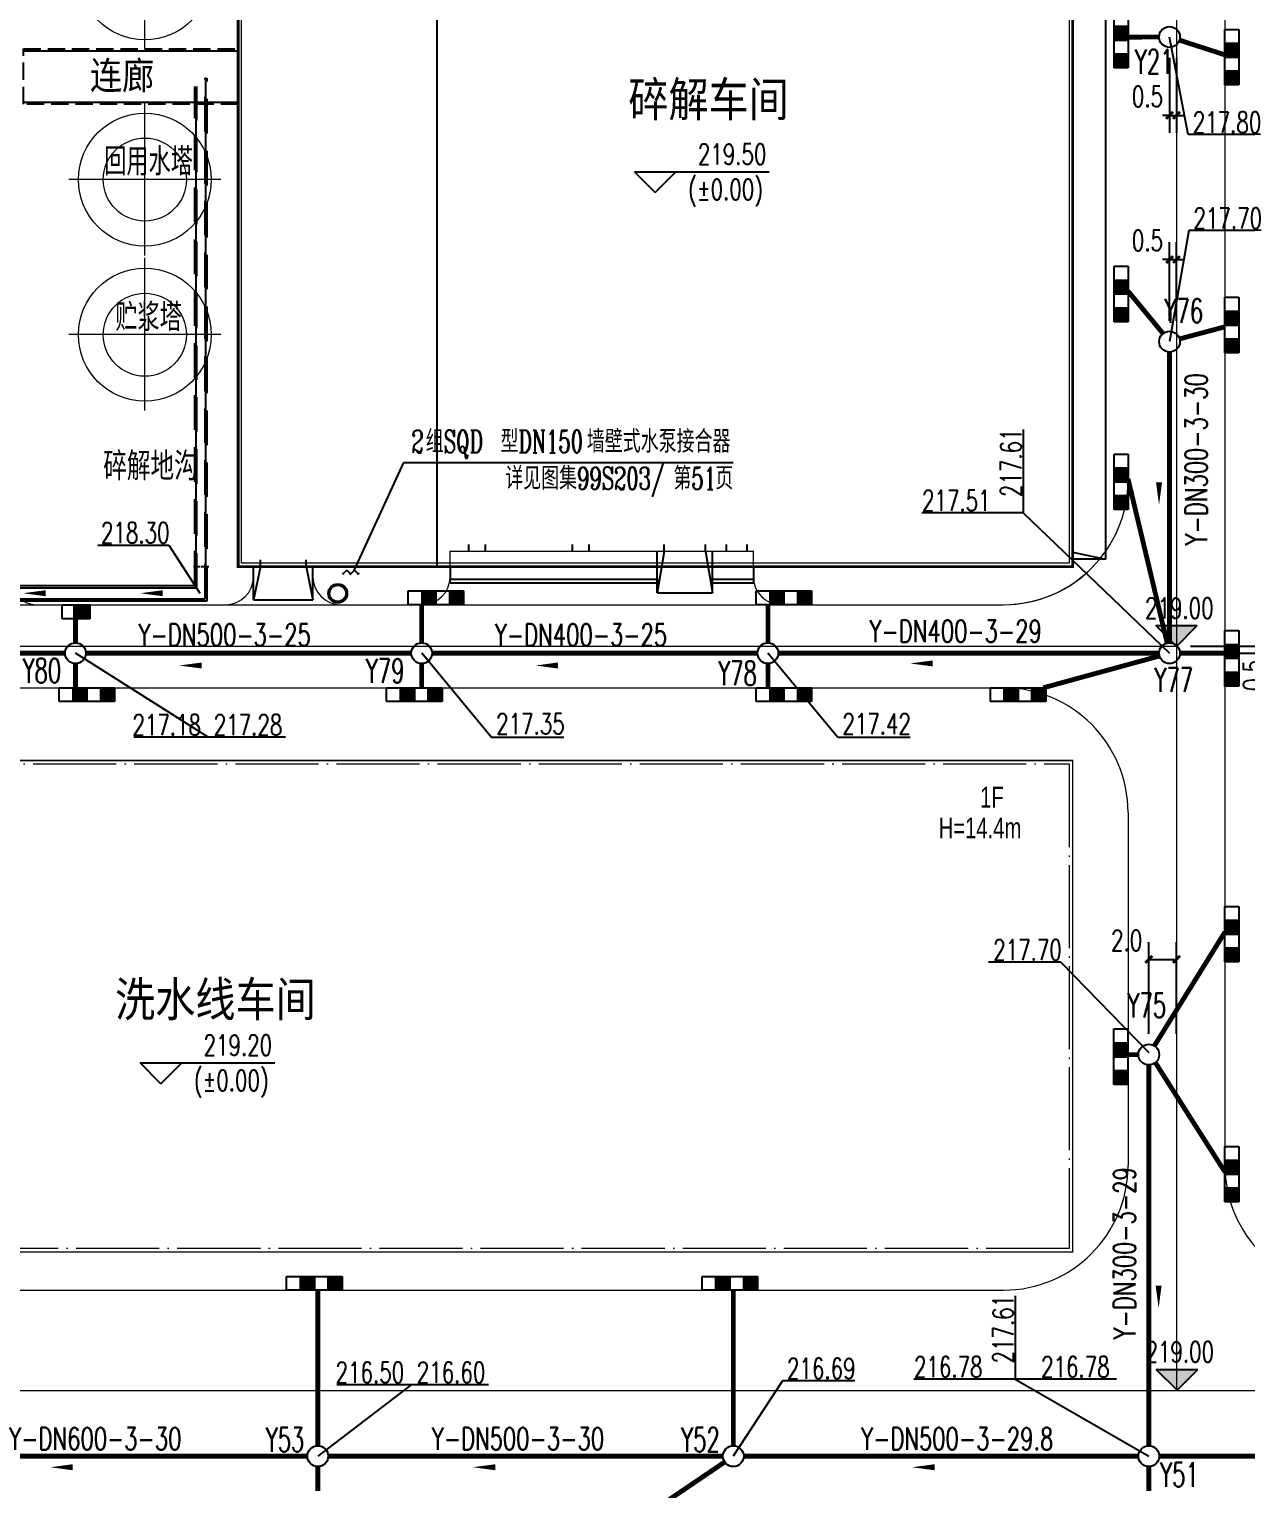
# Model space of a CAD drawing. Header units: metres. Extents: x 497246 to 997717, y 2998582 to 5998198.
# Drawn here: x 500429.8 to 500517.7, y 2999060.5 to 2999165.9 of the extents above; entities that cross this region are included whole.
import ezdxf
from ezdxf.enums import TextEntityAlignment as Align

# ---------------------------------------------------------------- set-up
doc = ezdxf.new("R2010")
doc.units = ezdxf.units.M
doc.header["$LTSCALE"] = 1000
for name, pattern in [('CENTER', [2, 1.25, -0.25, 0.25, -0.25]), ('DASH', [0.35, 0.25, -0.1]), ('DASHED2', [0.375, 0.25, -0.125]), ('DOTE', [2.42, 2, -0.2, 0.02, -0.2]), ('HIDDEN', [0.375, 0.25, -0.125])]:
    doc.linetypes.add(name, pattern=pattern)
doc.layers.get('0').update_dxf_attribs({"linetype": 'CONTINUOUS'})
doc.layers.get('Defpoints').update_dxf_attribs({"linetype": 'CONTINUOUS'})
for name, color, linetype in [('DIM_ELEV', 3, 'CONTINUOUS'), ('DIM_消防', 3, 'CONTINUOUS'), ('eqsj1', 141, 'CONTINUOUS'), ('EQUIP_消防', 7, 'CONTINUOUS'), ('eqzj1', 40, 'CONTINUOUS'), ('PIPE-雨水', 4, 'CONTINUOUS'), ('PUB_TEXT', 7, 'CONTINUOUS'), ('TEXT_雨水', 7, 'CONTINUOUS'), ('TWT_DIM', 3, 'CONTINUOUS'), ('TWT_雨水口', 4, 'CONTINUOUS'), ('WELL_雨水', 4, 'CONTINUOUS'), ('建筑', 7, 'CONTINUOUS'), ('建筑门坡散水', 9, 'CONTINUOUS'), ('文字', 255, 'CONTINUOUS'), ('新建建筑', 2, 'CONTINUOUS'), ('污水沟', 30, 'CONTINUOUS'), ('雨水标注', 100, 'CONTINUOUS')]:
    doc.layers.add(name, color=color, linetype=linetype)
doc.layers.add('建筑轴线', color=1, linetype='DOTE', lineweight=15, plot=False)
for name, color, linetype, lineweight in [('细线', 7, 'CONTINUOUS', 18), ('设备', 253, 'CONTINUOUS', 15), ('道路', 4, 'CONTINUOUS', 15), ('道路中线', 1, 'DOTE', 13)]:
    doc.layers.add(name, color=color, linetype=linetype, lineweight=lineweight)
doc.styles.add('_HZTXT', font='txt.shx', dxfattribs={"width": 0.8, "bigfont": 'HZTXT.shx'})
doc.styles.add('_TCH_DIM', font='SIMPLEX', dxfattribs={"bigfont": 'GBCBIG'})
doc.styles.add('_TCH_DIM_T3', font='SIMPLEX', dxfattribs={"width": 0.705882, "bigfont": 'GBCBIG'})
doc.styles.add('_TWT_SERIAL', font='COMPLEX', dxfattribs={"width": 0.8, "height": 3.5, "bigfont": 'HZTXT'})
doc.styles.add('_TWT_WELL', font='SIMPLEX', dxfattribs={"width": 0.8, "height": 3.5, "bigfont": 'HZTXT'})
doc.styles.add('CLWD', font='ARIALN.TTF')
doc.styles.add('HZTXT', font='txt', dxfattribs={"width": 0.7, "bigfont": 'HZTXT'})
doc.styles.add('TG_LINETYPE', font='SIMPLEX', dxfattribs={"width": 0.8, "height": 3, "bigfont": 'HZTXT'})
doc.styles.add('亨利项目总图布置_2022_8_8_t3--03$0$亨利项目总图布置_2022_8_8_t3--02$0$CEC', font='ARIALN.TTF')
doc.linetypes.add('TG_W', pattern='A,2,-0.3,["W",TG_LINETYPE,S=0.1,R=0,X=-0.23,Y=-0.15],0', length=2.3)
doc.linetypes.add('TG_Y', pattern='A,2,-0.3,["Y",TG_LINETYPE,S=0.1,R=0,X=-0.23,Y=-0.15],0', length=2.3)
doc.dimstyles.new('_TWT_ARCH&&1', dxfattribs={"dimtxt": 1.4875, "dimasz": 0.5, "dimexe": 1.25, "dimexo": 1.5, "dimgap": 0.63125, "dimtad": 1, "dimdec": 1, "dimzin": 0, "dimdsep": 46, "dimtxsty": '_TCH_DIM_T3', "dimblk": 'ARCHTICK', "dimcen": 0.09, "dimclrt": 7, "dimazin": 2, "dimtfac": 1, "dimtdec": 1, "dimtix": 1, "dimtmove": 2, "dimatfit": 3, "dimfxl": 1, "dimtolj": 1, "dimtzin": 0, "dimarcsym": 0})

# ---------------------------------------------------------------- blocks, each defined once
blk = doc.blocks.new('A$C8b354ef7')
at = {"layer": '设备', "color": 1, "linetype": 'DOTE'}
for p, q in [((5.49, 0), (5.49, 11.02)), ((0, 5.51), (10.97, 5.51))]:
    blk.add_line(p, q, dxfattribs=at)
at = {"layer": '设备'}
blk.add_circle((5.49, 5.47), 4.8, dxfattribs=at)
at = {"layer": '设备', "linetype": 'HIDDEN'}
blk.add_circle((5.49, 5.47), 3, dxfattribs=at)
blk = doc.blocks.new('$ATTACHMENT$00000194')
for p, q in [((0, 0), (134, 134)), ((0, 0), (134, -134)), ((107, 162), (134, 134)), ((161, 107), (134, 134)), ((107, -161), (134, -134)), ((161, -107), (134, -134))]:
    blk.add_line(p, q)
blk = doc.blocks.new('_ArchTick')
at = {"color": 0, "linetype": 'ByBlock', "const_width": 0.4}
blk.add_lwpolyline([(-0.5, -0.5), (0.5, 0.5)], dxfattribs=at)
blk = doc.blocks.new('*D283')
at = {"layer": 'Defpoints', "color": 0, "transparency": 16777216}
for p in [(500512.15, 2999121.33), (500512.15, 2999120.83), (500519.6, 2999121.33)]:
    blk.add_point(p, dxfattribs=at)
at = {"layer": 'TWT_DIM', "color": 0, "lineweight": -2, "transparency": 16777216}
for p, q in [((500519.6, 2999121.33), (500519.6, 2999121.83)), ((500513.65, 2999121.33), (500520.85, 2999121.33)), ((500513.65, 2999120.83), (500520.85, 2999120.83)), ((500519.6, 2999120.83), (500519.6, 2999121.33)), ((500519.6, 2999120.83), (500519.6, 2999120.33))]:
    blk.add_line(p, q, dxfattribs=at)
at = {"layer": 'TWT_DIM', "color": 0, "lineweight": -2, "transparency": 16777216, "xscale": 0.5, "yscale": 0.5, "zscale": 0.5}
for p, rotation in [((500519.6, 2999121.33), 270), ((500519.6, 2999120.83), 90)]:
    blk.add_blockref('_ArchTick', p, dxfattribs=dict(at, rotation=rotation))
at = {"layer": 'TWT_DIM', "color": 7, "transparency": 16777216, "insert": (500518.22, 2999119.23), "char_height": 1.488, "attachment_point": 5, "rotation": 90, "style": '_TCH_DIM_T3'}
blk.add_mtext('\\A1;0.5', dxfattribs=at)
blk = doc.blocks.new('*D284')
at = {"layer": 'Defpoints', "color": 0, "transparency": 16777216}
for p in [(500512.65, 2999149.26), (500512.15, 2999143.33), (500512.65, 2999143.33)]:
    blk.add_point(p, dxfattribs=at)
at = {"layer": 'TWT_DIM', "color": 0, "lineweight": -2, "transparency": 16777216}
for p, q in [((500512.15, 2999144.83), (500512.15, 2999150.51)), ((500512.65, 2999144.83), (500512.65, 2999150.51)), ((500512.15, 2999149.26), (500511.65, 2999149.26)), ((500512.15, 2999149.26), (500512.65, 2999149.26)), ((500512.65, 2999149.26), (500513.15, 2999149.26))]:
    blk.add_line(p, q, dxfattribs=at)
at = {"layer": 'TWT_DIM', "color": 0, "lineweight": -2, "transparency": 16777216, "xscale": 0.5, "yscale": 0.5, "zscale": 0.5}
blk.add_blockref('_ArchTick', (500512.15, 2999149.26), dxfattribs=at)
at = {"layer": 'TWT_DIM', "color": 0, "lineweight": -2, "transparency": 16777216, "xscale": 0.5, "yscale": 0.5, "zscale": 0.5, "rotation": 180}
blk.add_blockref('_ArchTick', (500512.65, 2999149.26), dxfattribs=at)
at = {"layer": 'TWT_DIM', "color": 7, "transparency": 16777216, "insert": (500510.55, 2999150.64), "char_height": 1.488, "attachment_point": 5, "style": '_TCH_DIM_T3'}
blk.add_mtext('\\A1;0.5', dxfattribs=at)
blk = doc.blocks.new('*D285')
at = {"layer": 'Defpoints', "color": 0, "transparency": 16777216}
for p in [(500512.15, 2999165.33), (500512.65, 2999165.33), (500512.65, 2999159.67)]:
    blk.add_point(p, dxfattribs=at)
at = {"layer": 'TWT_DIM', "color": 0, "lineweight": -2, "transparency": 16777216}
for p, q in [((500512.15, 2999163.83), (500512.15, 2999158.42)), ((500512.65, 2999163.83), (500512.65, 2999158.42)), ((500512.15, 2999159.67), (500511.65, 2999159.67)), ((500512.15, 2999159.67), (500512.65, 2999159.67)), ((500512.65, 2999159.67), (500513.15, 2999159.67))]:
    blk.add_line(p, q, dxfattribs=at)
at = {"layer": 'TWT_DIM', "color": 0, "lineweight": -2, "transparency": 16777216, "xscale": 0.5, "yscale": 0.5, "zscale": 0.5}
blk.add_blockref('_ArchTick', (500512.15, 2999159.67), dxfattribs=at)
at = {"layer": 'TWT_DIM', "color": 0, "lineweight": -2, "transparency": 16777216, "xscale": 0.5, "yscale": 0.5, "zscale": 0.5, "rotation": 180}
blk.add_blockref('_ArchTick', (500512.65, 2999159.67), dxfattribs=at)
at = {"layer": 'TWT_DIM', "color": 7, "transparency": 16777216, "insert": (500510.55, 2999161.04), "char_height": 1.488, "attachment_point": 5, "style": '_TCH_DIM_T3'}
blk.add_mtext('\\A1;0.5', dxfattribs=at)
blk = doc.blocks.new('*D302')
at = {"layer": 'Defpoints', "color": 0, "transparency": 16777216}
for p in [(500512.65, 2999098.72), (500510.65, 2999091.84), (500512.65, 2999091.84)]:
    blk.add_point(p, dxfattribs=at)
at = {"layer": 'TWT_DIM', "color": 0, "lineweight": -2, "transparency": 16777216}
for p, q in [((500510.65, 2999093.34), (500510.65, 2999099.97)), ((500512.65, 2999093.34), (500512.65, 2999099.97)), ((500510.65, 2999098.72), (500512.65, 2999098.72))]:
    blk.add_line(p, q, dxfattribs=at)
at = {"layer": 'TWT_DIM', "color": 0, "lineweight": -2, "transparency": 16777216, "xscale": 0.5, "yscale": 0.5, "zscale": 0.5, "rotation": 180}
blk.add_blockref('_ArchTick', (500510.65, 2999098.72), dxfattribs=at)
at = {"layer": 'TWT_DIM', "color": 0, "lineweight": -2, "transparency": 16777216, "xscale": 0.5, "yscale": 0.5, "zscale": 0.5}
blk.add_blockref('_ArchTick', (500512.65, 2999098.72), dxfattribs=at)
at = {"layer": 'TWT_DIM', "color": 7, "transparency": 16777216, "insert": (500509.05, 2999100.09), "char_height": 1.488, "attachment_point": 5, "style": '_TCH_DIM_T3'}
blk.add_mtext('\\A1;2.0', dxfattribs=at)
blk = doc.blocks.new('$TwtSys$00000187')
blk.add_circle((0, 0), 0.5)
blk = doc.blocks.new('$TwtSys$00000425')
for p, q in [((-1000, -250), (-1000, 250)), ((-1000, 250), (0, 250)), ((-500, -250), (-500, 250)), ((0, 250), (1000, 250)), ((0, 250), (0, -250)), ((0, -250), (0, 250)), ((500, -250), (500, 250)), ((1000, 250), (1000, -250)), ((0, -250), (-1000, -250)), ((1000, -250), (0, -250))]:
    blk.add_line(p, q)
for points in [[(-500, 250), (0, 250), (-500, -250), (0, -250)], [(500, 250), (1000, 250), (500, -250), (1000, -250)]]:
    blk.add_solid(points)
blk = doc.blocks.new('$TwtSys$00000424')
for p, q in [((-500, 250), (500, 250)), ((-500, -250), (-500, 250)), ((0, -250), (0, 250)), ((500, 250), (500, -250)), ((500, -250), (-500, -250))]:
    blk.add_line(p, q)
blk.add_solid([(0, 250), (500, 250), (0, -250), (500, -250)])

msp = doc.modelspace()

# ---------------------------------------------------------------- hatches: boundary and pattern name
at = {"layer": 'DIM_ELEV'}
for points in [[(500512.65, 2999121.32), (500511.15, 2999122.82), (500514.15, 2999122.82)], [(500512.69, 2999067.61), (500511.19, 2999069.11), (500514.19, 2999069.11)]]:
    msp.add_hatch(color=0, dxfattribs=at).paths.add_polyline_path(points)

# ---------------------------------------------------------------- linework, layer by layer
at = {"color": 0}
msp.add_line((500459.25, 2999197.58), (500459.25, 2999127.08), dxfattribs=at)
at = {"color": 0, "ltscale": 10}
for radius in [0.689, 0.589]:
    msp.add_circle((500452.09, 2999125.15), radius, dxfattribs=at)
at = {"layer": 'DIM_ELEV', "color": 0}
for p, q in [((500512.65, 2999121.32), (500511.15, 2999122.82)), ((500511.15, 2999122.82), (500514.15, 2999122.82)), ((500512.65, 2999121.32), (500514.15, 2999122.82)), ((500512.69, 2999067.61), (500511.19, 2999069.11)), ((500511.19, 2999069.11), (500514.19, 2999069.11)), ((500512.69, 2999067.61), (500514.19, 2999069.11))]:
    msp.add_line(p, q, dxfattribs=at)
at = {"layer": 'DIM_消防'}
for p, q in [((500453.27, 2999126.79), (500456.87, 2999134.6)), ((500456.87, 2999134.6), (500480.63, 2999134.6))]:
    msp.add_line(p, q, dxfattribs=at)
at = {"layer": 'eqsj1', "color": 150, "linetype": 'DASHED2', "ltscale": 0.01}
for p, q in [((500441.76, 2999125.71), (500441.76, 2999161.75)), ((500441.91, 2999125.56), (500441.91, 2999161.75))]:
    msp.add_line(p, q, dxfattribs=at)
at = {"layer": 'eqsj1', "color": 150}
msp.add_line((500441.86, 2999127.08), (500441.86, 2999161.7), dxfattribs=at)
at = {"layer": 'eqzj1', "color": 150, "linetype": 'DASHED2', "ltscale": 0.01}
for p, q in [((500442.51, 2999124.76), (500442.51, 2999162.35)), ((500442.66, 2999124.61), (500442.66, 2999162.35))]:
    msp.add_line(p, q, dxfattribs=at)
at = {"layer": 'eqzj1', "color": 150}
msp.add_line((500442.56, 2999127.08), (500442.56, 2999162.4), dxfattribs=at)
at = {"layer": 'eqzj1', "linetype": 'CENTER'}
for p, q in [((500441.68, 2999127.08), (500442.16, 2999127.08)), ((500442.23, 2999127.08), (500442.77, 2999127.08))]:
    msp.add_line(p, q, dxfattribs=at)
at = {"layer": 'PIPE-雨水', "color": 0, "ltscale": 0.005, "const_width": 0.35}
for points in [[(500509.15, 2999165.32), (500511.4, 2999165.33)], [(500509.15, 2999146.98), (500511.68, 2999143.91)], [(500483.15, 2999121.58), (500483.15, 2999124.33)], [(500512.9, 2999120.83), (500516.36, 2999120.83)], [(500483.15, 2999118.33), (500483.15, 2999120.08)]]:
    msp.add_lwpolyline(points, dxfattribs=at)
at = {"layer": 'PIPE-雨水', "color": 0, "linetype": 'TG_Y', "ltscale": 0.0025, "const_width": 0.35}
for points in [[(500512.87, 2999165.1), (500516.15, 2999164.04)], [(500509.15, 2999133.42), (500511.98, 2999121.56)], [(500511.43, 2999120.63), (500503.03, 2999118.33)], [(500511.05, 2999092.47), (500516.15, 2999100.69)], [(500511.13, 2999091.25), (500516.15, 2999083.36)], [(500450.65, 2999063.59), (500450.65, 2999074.83)], [(500480.65, 2999063.59), (500480.65, 2999074.83)]]:
    msp.add_lwpolyline(points, dxfattribs=at)
at = {"layer": 'PIPE-雨水', "color": 0, "linetype": 'TG_W', "ltscale": 2.5, "const_width": 0.35}
for points in [[(500512.88, 2999143.53), (500516.15, 2999144.4)], [(500509.15, 2999091.84), (500509.9, 2999091.84)]]:
    msp.add_lwpolyline(points, dxfattribs=at)
at = {"layer": 'PIPE-雨水', "color": 0, "linetype": 'TG_Y', "ltscale": 0.005, "const_width": 0.35}
for points in [[(500512.15, 2999142.58), (500512.15, 2999121.58)], [(500433.15, 2999121.58), (500433.15, 2999124.33)], [(500458.15, 2999121.58), (500458.15, 2999124.33)], [(500411.28, 2999120.83), (500432.4, 2999120.83)], [(500433.9, 2999120.83), (500457.4, 2999120.83)], [(500458.9, 2999120.83), (500482.4, 2999120.83)], [(500483.9, 2999120.83), (500511.4, 2999120.83)], [(500433.15, 2999118.33), (500433.15, 2999120.08)], [(500458.15, 2999118.33), (500458.15, 2999120.08)], [(500510.65, 2999063.59), (500510.65, 2999091.09)], [(500421.4, 2999062.84), (500449.9, 2999062.84)], [(500451.4, 2999062.84), (500479.9, 2999062.84)], [(500481.4, 2999062.84), (500509.9, 2999062.84)], [(500511.4, 2999062.84), (500536.89, 2999062.84)], [(500510.65, 2999060.33), (500510.65, 2999062.09)]]:
    msp.add_lwpolyline(points, dxfattribs=at)
at = {"layer": 'PIPE-雨水', "color": 70, "linetype": 'ByBlock'}
for points in [[(500511.4, 2999136.03, 0, 0, 0), (500511.39, 2999131.54, 0, 0.432, 0), (500511.39, 2999133.16, 0, 0, 0)], [(500445.12, 2999119.93, 0, 0, 0), (500440.64, 2999119.94, 0, 0.432, 0), (500442.26, 2999119.94, 0, 0, 0)], [(500470.86, 2999119.93, 0, 0, 0), (500466.37, 2999119.94, 0, 0.432, 0), (500467.99, 2999119.94, 0, 0, 0)], [(500497.9, 2999120.09, 0, 0, 0), (500493.42, 2999120.09, 0, 0.432, 0), (500495.04, 2999120.09, 0, 0, 0)], [(500511.36, 2999078.02, 0, 0, 0), (500511.36, 2999073.54, 0, 0.432, 0), (500511.36, 2999075.16, 0, 0, 0)], [(500435.82, 2999062.04, 0, 0, 0), (500431.34, 2999062.04, 0, 0.432, 0), (500432.96, 2999062.04, 0, 0, 0)], [(500466.32, 2999062.04, 0, 0, 0), (500461.84, 2999062.04, 0, 0.432, 0), (500463.46, 2999062.04, 0, 0, 0)], [(500498.04, 2999062.04, 0, 0, 0), (500493.56, 2999062.04, 0, 0.432, 0), (500495.18, 2999062.04, 0, 0, 0)]]:
    msp.add_lwpolyline(points, format="xyseb", dxfattribs=at)
at = {"layer": 'PIPE-雨水', "color": 0, "linetype": 'TG_Y', "ltscale": 2.5, "const_width": 0.35}
for points in [[(500475.99, 2999059.68), (500480.03, 2999062.42)], [(500450.65, 2999060.32), (500450.65, 2999062.09)]]:
    msp.add_lwpolyline(points, dxfattribs=at)
at = {"layer": '建筑'}
msp.add_line((500459.25, 2999197.58), (500459.25, 2999127.08), dxfattribs=at)
at = {"layer": '建筑', "linetype": 'Continuous', "const_width": 0.1}
for points in [[(500444.9, 2999197.58), (500460.2, 2999197.58), (500460.2, 2999196.48), (500482.1, 2999196.48), (500482.1, 2999197.58), (500505.15, 2999197.58), (500505.15, 2999127.08), (500482.1, 2999127.08), (500482.1, 2999128.18), (500460.2, 2999128.18), (500460.2, 2999127.08), (500444.9, 2999127.08)], [(500400.65, 2999113.08), (500505.15, 2999113.08), (500505.15, 2999077.58), (500400.65, 2999077.58)]]:
    msp.add_lwpolyline(points, close=True, dxfattribs=at)
at = {"layer": '建筑', "linetype": 'DASH', "ltscale": 0.005}
msp.add_lwpolyline([(500429.4, 2999164.48), (500444.9, 2999164.48), (500444.9, 2999160.48), (500429.4, 2999160.48)], close=True, dxfattribs=at)
at = {"layer": '建筑轴线', "ltscale": 3}
msp.add_lwpolyline([(500445.15, 2999197.33), (500504.9, 2999197.33), (500504.9, 2999127.33), (500445.15, 2999127.33)], close=True, dxfattribs=at)
at = {"layer": '建筑轴线', "ltscale": 0.003}
for points in [[(500445.15, 2999197.33), (500504.9, 2999197.33), (500504.9, 2999127.33), (500445.15, 2999127.33)], [(500400.9, 2999112.83), (500504.9, 2999112.83), (500504.9, 2999077.83), (500400.9, 2999077.83)]]:
    msp.add_lwpolyline(points, close=True, dxfattribs=at)
at = {"layer": '建筑门坡散水', "linetype": 'Continuous'}
for p, q in [((500507.55, 2999127.63), (500507.55, 2999197.03)), ((500461.55, 2999128.18), (500461.55, 2999128.68)), ((500462.75, 2999128.18), (500462.75, 2999128.68)), ((500469.05, 2999128.18), (500469.05, 2999128.68)), ((500470.25, 2999128.18), (500470.25, 2999128.68)), ((500475.15, 2999125.18), (500475.15, 2999128.18)), ((500475.65, 2999128.18), (500475.15, 2999125.18)), ((500475.65, 2999128.18), (500475.65, 2999128.68)), ((500478.65, 2999128.18), (500478.65, 2999128.68)), ((500478.65, 2999128.18), (500479.15, 2999125.18)), ((500479.15, 2999125.18), (500479.15, 2999128.18)), ((500480.15, 2999128.18), (500480.15, 2999128.68)), ((500481.65, 2999128.18), (500481.65, 2999128.68)), ((500505.15, 2999128.13), (500507.55, 2999127.63)), ((500446, 2999124.68), (500446, 2999127.08)), ((500446.5, 2999127.08), (500446, 2999124.68)), ((500446.5, 2999127.08), (500446.5, 2999127.58)), ((500449.8, 2999127.08), (500449.8, 2999127.58)), ((500449.8, 2999127.08), (500450.3, 2999124.68)), ((500450.3, 2999124.68), (500450.3, 2999127.08)), ((500460.2, 2999127.08), (500460.2, 2999126.28)), ((500482.1, 2999127.08), (500482.1, 2999126.18)), ((500507.55, 2999127.63), (500505.15, 2999127.63)), ((500460.2, 2999126.28), (500460.2, 2999126.18)), ((500460.2, 2999126.18), (500475.15, 2999126.18)), ((500460.2, 2999125.88), (500460.2, 2999126.18)), ((500475.15, 2999125.88), (500460.2, 2999125.88)), ((500475.15, 2999126.18), (500475.15, 2999125.88)), ((500479.15, 2999126.18), (500482.1, 2999126.18)), ((500479.15, 2999125.88), (500479.15, 2999126.18)), ((500482.1, 2999125.88), (500479.15, 2999125.88)), ((500482.1, 2999126.18), (500482.1, 2999125.88)), ((500446, 2999124.68), (500450.3, 2999124.68)), ((500475.15, 2999125.18), (500479.15, 2999125.18))]:
    msp.add_line(p, q, dxfattribs=at)
at = {"layer": '文字', "color": 0}
for p, q in [((500475.01, 2999154.09), (500473.51, 2999155.59)), ((500473.51, 2999155.59), (500483.24, 2999155.59)), ((500475.01, 2999154.09), (500476.51, 2999155.59)), ((500439.32, 2999089.74), (500437.82, 2999091.24)), ((500437.82, 2999091.24), (500447.55, 2999091.24)), ((500439.32, 2999089.74), (500440.82, 2999091.24))]:
    msp.add_line(p, q, dxfattribs=at)
at = {"layer": '新建建筑', "linetype": 'DASH', "ltscale": 10}
for p, q in [((500429.4, 2999164.33), (500444.9, 2999164.33)), ((500429.4, 2999160.63), (500444.9, 2999160.63))]:
    msp.add_line(p, q, dxfattribs=at)
at = {"layer": '新建建筑', "color": 0, "linetype": 'Continuous', "const_width": 0.2}
msp.add_lwpolyline([(500444.9, 2999197.58), (500505.15, 2999197.58), (500505.15, 2999127.08), (500444.9, 2999127.08)], close=True, dxfattribs=at)
at = {"layer": '污水沟', "color": 70}
for p, q in [((500434.76, 2999128.64), (500439.89, 2999128.64)), ((500439.89, 2999128.64), (500442.12, 2999125.17))]:
    msp.add_line(p, q, dxfattribs=at)
at = {"layer": '污水沟', "color": 30}
for p, q in [((500366.12, 2999125.71), (500441.76, 2999125.71)), ((500366.12, 2999125.56), (500441.91, 2999125.56)), ((500366.12, 2999124.76), (500442.51, 2999124.76)), ((500366.12, 2999124.61), (500442.66, 2999124.61))]:
    msp.add_line(p, q, dxfattribs=at)
for points in [[(500433.85, 2999125.17, 0, 0, 0), (500429.37, 2999125.16, 0, 0.432, 0), (500430.99, 2999125.16, 0, 0, 0)], [(500442.32, 2999125.17, 0, 0, 0), (500437.83, 2999125.16, 0, 0.432, 0), (500439.45, 2999125.16, 0, 0, 0)]]:
    msp.add_lwpolyline(points, format="xyseb", dxfattribs=at)
at = {"layer": '道路', "linetype": 'ByBlock', "ltscale": 0.2}
for p, q in [((500516.15, 2999192.83), (500516.15, 2999083.83)), ((500509.15, 2999109.33), (500509.15, 2999083.83)), ((500509.15, 2999109.33), (500509.15, 2999083.83))]:
    msp.add_line(p, q, dxfattribs=at)
at = {"layer": '道路', "linetype": 'ByBlock', "lineweight": 0, "ltscale": 0.2}
for p, q in [((500446, 2999127.08), (500446, 2999126.33)), ((500450.3, 2999127.08), (500450.3, 2999126.33)), ((500460.2, 2999127.08), (500460.2, 2999126.33)), ((500482.1, 2999127.08), (500482.1, 2999126.33)), ((500369.15, 2999124.33), (500500.15, 2999124.33)), ((500430.35, 2999124.33), (500444, 2999124.33)), ((500452.3, 2999124.33), (500458.2, 2999124.33)), ((500484.1, 2999124.33), (500500.15, 2999124.33)), ((500404.65, 2999118.33), (500500.15, 2999118.33)), ((500404.65, 2999074.83), (500500.15, 2999074.83)), ((500404.65, 2999074.83), (500500.15, 2999074.83))]:
    msp.add_line(p, q, dxfattribs=at)
at = {"layer": '道路', "linetype": 'ByBlock', "ltscale": 0.2}
for centre, end in [((500500.15, 2999133.33), 0), ((500500.15, 2999133.33), 320.7032), ((500500.15, 2999083.83), 360), ((500500.15, 2999083.83), 0)]:
    msp.add_arc(centre, 9, 270, end, dxfattribs=at)
at = {"layer": '道路', "linetype": 'ByBlock', "lineweight": 0, "ltscale": 0.2}
for centre, radius, start, end in [((500430.35, 2999126.33), 2, 180, 270), ((500444, 2999126.33), 2, 270, 0), ((500452.3, 2999126.33), 2, 180, 270), ((500458.2, 2999126.33), 2, 270, 0), ((500484.1, 2999126.33), 2, 180, 270), ((500500.15, 2999109.33), 9, 360, 90), ((500500.15, 2999109.33), 9, 0, 90), ((500525.15, 2999083.83), 9, 180, 270), ((500525.15, 2999083.83), 9, 180, 270)]:
    msp.add_arc(centre, radius, start, end, dxfattribs=at)
at = {"layer": '道路中线', "ltscale": 5}
for p, q in [((500512.65, 2999205.33), (500512.65, 2999067.58)), ((500153.56, 2999121.33), (500512.65, 2999121.33)), ((500400.14, 2999067.58), (500566.14, 2999067.58))]:
    msp.add_line(p, q, dxfattribs=at)
at = {"layer": '道路中线', "ltscale": 0.005}
for p, q in [((500512.65, 2999205.33), (500512.65, 2999067.58)), ((500153.56, 2999121.33), (500512.65, 2999121.33)), ((500401.64, 2999067.58), (500566.14, 2999067.58)), ((500401.64, 2999067.58), (500566.14, 2999067.58))]:
    msp.add_line(p, q, dxfattribs=at)
at = {"layer": '雨水标注', "color": 70}
for p, q in [((500513.49, 2999158.28), (500512.15, 2999165.33)), ((500518.72, 2999158.28), (500513.49, 2999158.28)), ((500513.54, 2999151.36), (500512.15, 2999143.33)), ((500518.77, 2999151.36), (500513.54, 2999151.36)), ((500501.59, 2999136.99), (500501.59, 2999130.97)), ((500501.59, 2999130.97), (500494.26, 2999130.97)), ((500501.59, 2999130.97), (500512.15, 2999120.83)), ((500442.74, 2999114.77), (500433.15, 2999120.83)), ((500463.19, 2999114.73), (500458.15, 2999120.83)), ((500488.19, 2999114.73), (500483.15, 2999120.83)), ((500442.74, 2999114.77), (500437.36, 2999114.77)), ((500448.31, 2999114.77), (500442.74, 2999114.77)), ((500468.41, 2999114.73), (500463.19, 2999114.73)), ((500493.41, 2999114.73), (500488.19, 2999114.73)), ((500504.31, 2999098.52), (500499.08, 2999098.52)), ((500504.31, 2999098.52), (500510.65, 2999091.99)), ((500501.01, 2999074.42), (500501.01, 2999068.4)), ((500457.4, 2999068), (500450.65, 2999062.84)), ((500457.4, 2999068), (500452.02, 2999068)), ((500462.97, 2999068), (500457.4, 2999068)), ((500484.2, 2999068.28), (500480.65, 2999062.84)), ((500489.42, 2999068.28), (500484.2, 2999068.28)), ((500501.01, 2999068.4), (500493.69, 2999068.4)), ((500501.01, 2999068.4), (500510.65, 2999062.84)), ((500508.33, 2999068.4), (500501.01, 2999068.4))]:
    msp.add_line(p, q, dxfattribs=at)

# ---------------------------------------------------------------- block references
at = {"layer": 'EQUIP_消防', "xscale": 0.002, "yscale": 0.002, "zscale": 0.002, "rotation": 270}
for p in [(500452.74, 2999126.83), (500453.3, 2999126.83)]:
    msp.add_blockref('$ATTACHMENT$00000194', p, dxfattribs=at)
at = {"layer": 'TWT_雨水口', "xscale": 0.002, "yscale": 0.002, "zscale": 0.002, "rotation": 270}
for p in [(500508.66, 2999165.11), (500516.65, 2999163.88), (500508.66, 2999146.77), (500516.65, 2999144.53), (500508.66, 2999133.21), (500516.65, 2999120.46), (500516.65, 2999100.54), (500508.63, 2999091.69), (500516.65, 2999083.21)]:
    msp.add_blockref('$TwtSys$00000425', p, dxfattribs=at)
at = {"layer": 'TWT_雨水口', "xscale": 0.002, "yscale": 0.002, "zscale": 0.002}
for name, p in [('$TwtSys$00000425', (500459.18, 2999124.83)), ('$TwtSys$00000425', (500484.3, 2999124.83)), ('$TwtSys$00000424', (500433.18, 2999123.82)), ('$TwtSys$00000425', (500433.98, 2999117.83)), ('$TwtSys$00000425', (500457.62, 2999117.83)), ('$TwtSys$00000425', (500484.3, 2999117.83)), ('$TwtSys$00000425', (500501.21, 2999117.83)), ('$TwtSys$00000425', (500450.4, 2999075.32)), ('$TwtSys$00000425', (500480.4, 2999075.32))]:
    msp.add_blockref(name, p, dxfattribs=at)
at = {"layer": 'WELL_雨水', "xscale": 1.5, "yscale": 1.5, "zscale": 1.5}
for p in [(500512.15, 2999165.33), (500512.15, 2999143.33), (500433.15, 2999120.83), (500458.15, 2999120.83), (500483.15, 2999120.83), (500512.15, 2999120.83), (500510.65, 2999091.84), (500450.65, 2999062.84), (500480.65, 2999062.84), (500510.65, 2999062.84)]:
    msp.add_blockref('$TwtSys$00000187', p, dxfattribs=at)
at = {"layer": '细线', "linetype": 'Continuous'}
for p in [(500432.67, 2999164.46), (500432.67, 2999149.56), (500432.67, 2999138.36)]:
    msp.add_blockref('A$C8b354ef7', p, dxfattribs=at)

# ---------------------------------------------------------------- texts
at = {"style": '_HZTXT', "width": 0.8}
for s, p in [('回用水塔', (500438.43, 2999156.33)), ('贮浆塔', (500438.43, 2999145.09))]:
    msp.add_text(s, height=2, rotation=0, dxfattribs=at).set_placement(p, align=Align.MIDDLE_CENTER)
at = {"layer": 'DIM_消防', "color": 7, "style": '_TWT_SERIAL'}
for s, height, width, p in [('2', 1.62, 0.64, (500457.41, 2999135.31)), ('组', 1.62, 0.8, (500458.44, 2999135.31)), ('SQD', 1.621, 0.64, (500459.74, 2999135.31)), ('型', 1.62, 0.8, (500463.84, 2999135.31)), ('DN150', 1.621, 0.64, (500465.13, 2999135.31)), ('墙壁式水泵接合器', 1.621, 0.8, (500470.07, 2999135.31)), ('详见图集', 1.621, 0.8, (500464.18, 2999132.65)), ('99S203/', 1.621, 0.64, (500469.36, 2999132.65)), ('第', 1.62, 0.8, (500476.33, 2999132.65)), ('51', 1.621, 0.64, (500477.62, 2999132.65)), ('页', 1.62, 0.8, (500479.35, 2999132.65))]:
    msp.add_text(s, height=height, dxfattribs=dict(at, width=width)).set_placement(p)
at = {"layer": 'PIPE-雨水', "color": 70, "style": 'HZTXT', "width": 0.7}
for s, p in [('Y-DN300-3-30', (500514.07, 2999134.83, 20.88)), ('Y-DN300-3-29', (500508.9, 2999077.49, 20.88))]:
    msp.add_text(s, height=1.6, rotation=90, dxfattribs=at).set_placement(p, align=Align.MIDDLE)
for s, p in [('Y-DN500-3-25', (500443.93, 2999122.15, 20.88)), ('Y-DN400-3-25', (500469.66, 2999122.15, 20.88)), ('Y-DN400-3-29', (500496.71, 2999122.42, 20.88)), ('Y-DN600-3-30', (500434.59, 2999064.1, 20.88)), ('Y-DN500-3-30', (500465.1, 2999064.1, 20.88)), ('Y-DN500-3-29.8', (500496.82, 2999064.1, 20.88))]:
    msp.add_text(s, height=1.6, dxfattribs=at).set_placement(p, align=Align.MIDDLE)
at = {"layer": 'PUB_TEXT', "color": 1, "style": 'CLWD', "width": 0.7}
msp.add_text('碎解地沟', height=1.785, dxfattribs=at).set_placement((500435.16, 2999133.51))
at = {"layer": 'PUB_TEXT', "color": 0, "style": '_TCH_DIM', "width": 0.705882}
for p in [(500510.38, 2999123.34), (500510.41, 2999069.63)]:
    msp.add_text('219.00', height=1.488, dxfattribs=at).set_placement(p)
at = {"layer": 'TEXT_雨水', "style": '_TWT_WELL', "width": 0.64}
for s, p in [('Y21', (500509.65, 2999162.68)), ('Y76', (500511.78, 2999144.68)), ('Y80', (500429.34, 2999118.7)), ('Y79', (500454.12, 2999118.68)), ('Y78', (500479.57, 2999118.51)), ('Y77', (500511.06, 2999118.03)), ('Y75', (500509.11, 2999094.52)), ('Y53', (500446.89, 2999063.16)), ('Y52', (500476.89, 2999063.16)), ('Y51', (500511.48, 2999060.63))]:
    msp.add_text(s, height=1.75, dxfattribs=at).set_placement(p)
at = {"layer": '文字', "color": 7, "style": '亨利项目总图布置_2022_8_8_t3--03$0$亨利项目总图布置_2022_8_8_t3--02$0$CEC', "width": 0.85}
for s, height, p in [('连廊', 2, (500434.2, 2999161.55)), ('碎解车间', 2.5, (500473.07, 2999159.58)), ('1F', 1.5, (500498.47, 2999109.68)), ('H=14.4m', 1.5, (500495.48, 2999107.46)), ('洗水线车间', 2.5, (500436.01, 2999094.59))]:
    msp.add_text(s, height=height, dxfattribs=at).set_placement(p)
at = {"layer": '文字', "color": 0, "style": '_TCH_DIM', "width": 0.705882}
for s, p in [('219.50', (500478.09, 2999156.12)), ('(%%P0.00)', (500477.39, 2999153.58)), ('219.20', (500442.4, 2999091.77)), ('(%%P0.00)', (500441.7, 2999089.23))]:
    msp.add_text(s, height=1.488, dxfattribs=at).set_placement(p)
at = {"layer": '污水沟', "color": 2, "style": 'HZTXT', "width": 0.7}
msp.add_text('218.30', height=1.5, dxfattribs=at).set_placement((500437.47, 2999129.53, 20.88), align=Align.MIDDLE)
at = {"layer": '雨水标注', "color": 70, "style": 'HZTXT', "width": 0.7}
for s, p in [('217.80', (500516.3, 2999159.17, 20.88)), ('217.70', (500516.35, 2999152.24, 20.88)), ('217.51', (500496.75, 2999131.85, 20.88)), ('217.18', (500439.74, 2999115.65, 20.88)), ('217.28', (500445.61, 2999115.65, 20.88)), ('217.35', (500466, 2999115.73, 20.88)), ('217.42', (500491, 2999115.73, 20.88)), ('217.70', (500501.89, 2999099.4, 20.88)), ('216.69', (500487, 2999069.17, 20.88)), ('216.78', (500496.17, 2999069.29, 20.88)), ('216.78', (500505.35, 2999069.29, 20.88)), ('216.50', (500454.41, 2999068.89, 20.88)), ('216.60', (500460.27, 2999068.89, 20.88))]:
    msp.add_text(s, height=1.5, dxfattribs=at).set_placement(p, align=Align.MIDDLE)
for p in [(500500.7, 2999134.58, 20.88), (500500.13, 2999072.01, 20.88)]:
    msp.add_text('217.61', height=1.5, rotation=90, dxfattribs=at).set_placement(p, align=Align.MIDDLE)

# ---------------------------------------------------------------- dimensions: what is measured, and where the dimension line sits
at = {"layer": 'TWT_DIM', "color": 3}
for base, p1, p2, angle, picture, middle in [((500512.65, 2999159.67), (500512.15, 2999165.33), (500512.65, 2999165.33), 0, '*D285', (500510.55, 2999161.04)), ((500512.65, 2999149.26), (500512.15, 2999143.33), (500512.65, 2999143.33), 0, '*D284', (500510.55, 2999150.64)), ((500519.6, 2999121.33), (500512.15, 2999120.83), (500512.15, 2999121.33), 90, '*D283', (500518.22, 2999119.23)), ((500512.65, 2999098.72), (500510.65, 2999091.84), (500512.65, 2999091.84), 0, '*D302', (500509.05, 2999100.09))]:
    dim = msp.add_linear_dim(base=base, p1=p1, p2=p2, angle=angle, dimstyle='_TWT_ARCH&&1', dxfattribs=at)
    dim.commit()
    dim.dimension.update_dxf_attribs({"geometry": picture, "text_midpoint": middle, "dimtype": 129})

doc.saveas('drawing.dxf')
